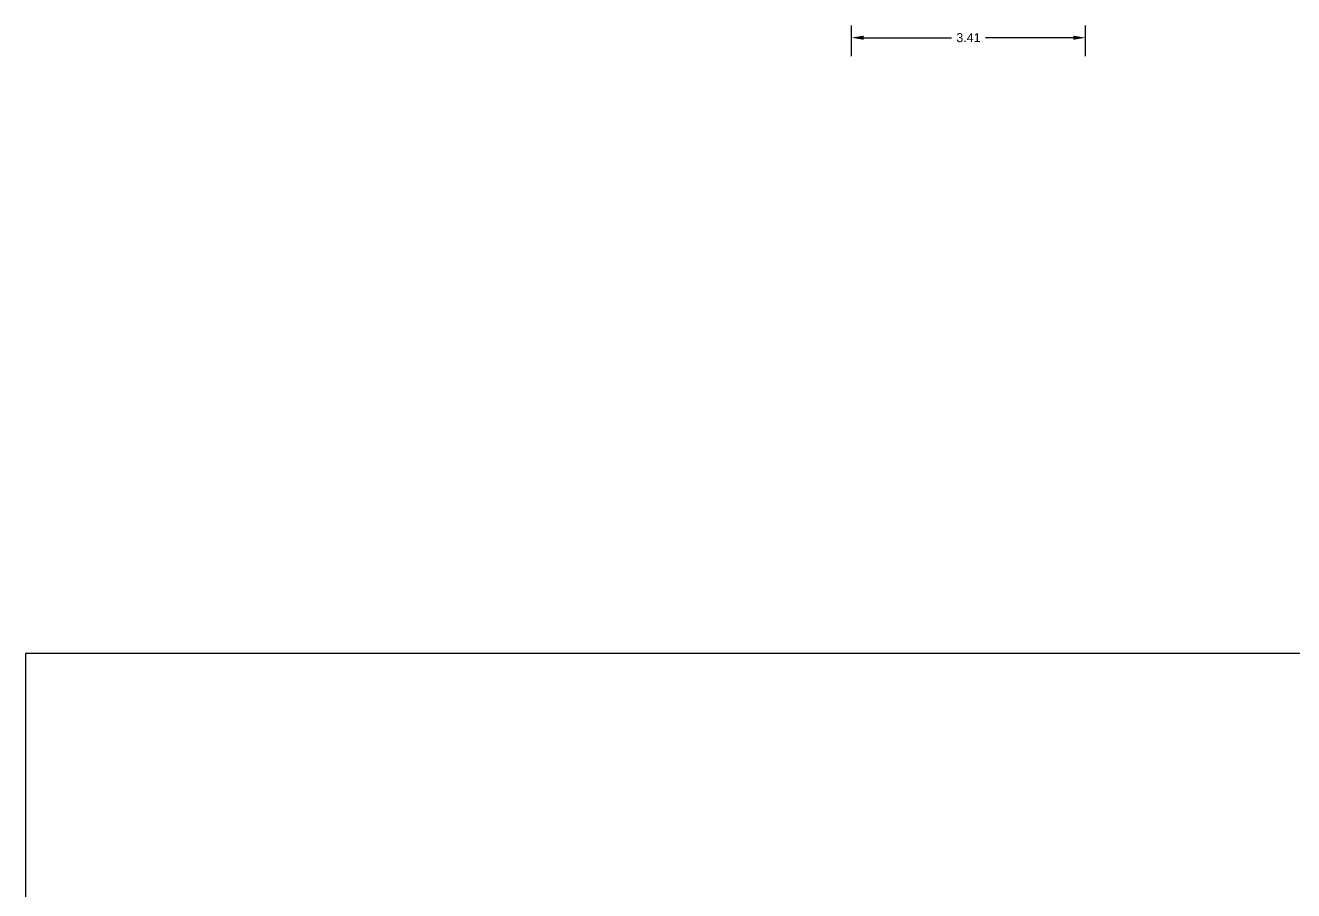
# Model space of a CAD drawing. Header units: millimetres. Extents: x 3.4 to 65.3, y -2.3 to 35.
# Drawn here: x 3.36 to 21.82, y 22.37 to 34.97 of the extents above; entities that cross this region are included whole.
import ezdxf

# ---------------------------------------------------------------- set-up
doc = ezdxf.new("R2010")
doc.units = ezdxf.units.MM
doc.header["$LTSCALE"] = 0.2
doc.header["$PDMODE"] = 32
doc.header["$PDSIZE"] = 0.3
doc.styles.get("Standard").update_dxf_attribs({"font": 'arial.ttf'})
doc.dimstyles.get("Standard").update_dxf_attribs({"dimtxt": 0.18, "dimasz": 0.18, "dimexe": 0.18, "dimexo": 0.0625, "dimgap": 0.09, "dimtad": 0, "dimtih": 1, "dimtoh": 1, "dimdec": 4, "dimzin": 0, "dimdsep": 46, "dimtxsty": 'Standard', "dimcen": 0.09, "dimadec": 0, "dimazin": 0, "dimtfac": 1, "dimtdec": 4, "dimtofl": 0, "dimtmove": 0, "dimatfit": 3, "dimfxl": 1, "dimtolj": 1, "dimtzin": 0, "dimarcsym": 0})

# ---------------------------------------------------------------- blocks, each defined once
blk = doc.blocks.new('*D120')
at = {"color": 0, "lineweight": -2, "transparency": 16777216}
for p, q in [((15.384, 34.521), (15.384, 34.972)), ((18.794, 34.521), (18.794, 34.972)), ((15.564, 34.792), (16.842, 34.792)), ((18.614, 34.792), (17.335, 34.792))]:
    blk.add_line(p, q, dxfattribs=at)
at = {"color": 0, "transparency": 16777216}
for points in [[(15.564, 34.822), (15.564, 34.762), (15.384, 34.792)], [(18.614, 34.822), (18.614, 34.762), (18.794, 34.792)]]:
    blk.add_solid(points, dxfattribs=at)
at = {"layer": 'Defpoints', "color": 0, "transparency": 16777216}
for p in [(18.794, 34.792), (15.384, 34.459), (18.794, 34.459)]:
    blk.add_point(p, dxfattribs=at)
at = {"color": 0, "transparency": 16777216, "insert": (17.089, 34.792), "char_height": 0.13, "attachment_point": 5}
blk.add_mtext('\\A1;3.41', dxfattribs=at)

msp = doc.modelspace()

# ---------------------------------------------------------------- linework, layer by layer
msp.add_line((22.199, 25.823), (3.359, 25.823))
for points in [[(3.359, 25.823), (3.359, -2.282), (22.199, -2.282)], [(3.359, 25.809), (3.359, -2.282), (22.199, -2.282)]]:
    msp.add_lwpolyline(points)

# ---------------------------------------------------------------- dimensions: what is measured, and where the dimension line sits
dim = msp.add_aligned_dim(p1=(15.384, 34.459), p2=(18.794, 34.459), distance=0.333, dimstyle='Standard', override={"dimtxt": 0.13, "dimdec": 2})
dim.commit()
dim.dimension.update_dxf_attribs({"geometry": '*D120', "text_midpoint": (17.089, 34.792)})

doc.saveas('drawing.dxf')
